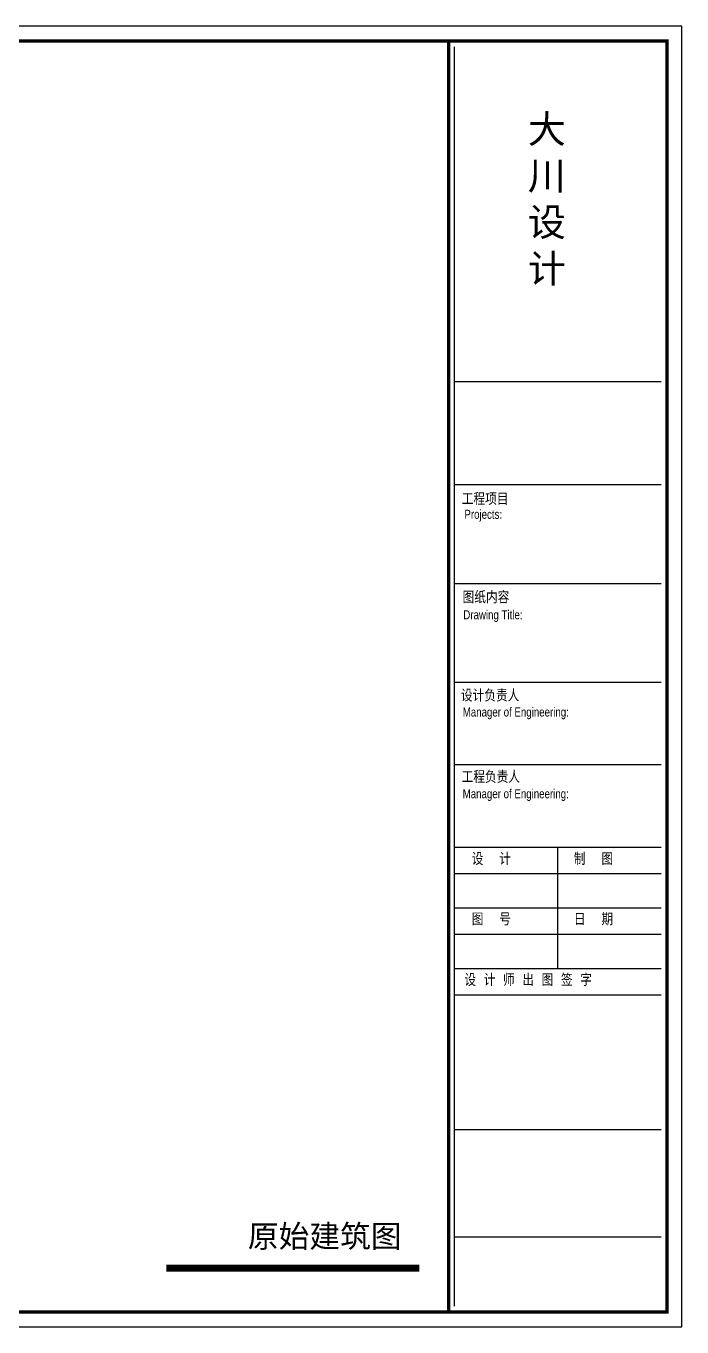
# Model space of a CAD drawing. Header units: millimetres. Extents: x 2680932 to 6187768, y 127588 to 383208.
# Drawn here: x 2786455 to 2842667, y 127588 to 239089 of the extents above; entities that cross this region are included whole.
import ezdxf

# ---------------------------------------------------------------- set-up
doc = ezdxf.new("R2010")
doc.units = ezdxf.units.MM
doc.header["$LTSCALE"] = 20
for name, color, linetype in [('3', 3, 'Continuous'), ('LAYER1', 6, 'Continuous'), ('标注', 6, 'Continuous')]:
    doc.layers.add(name, color=color, linetype=linetype)
doc.layers.add('三维图', color=7, linetype='Continuous', lineweight=30, true_color=0x992b00)
doc.layers.add('图框', color=20, linetype='Continuous', lineweight=30)
doc.styles.get("Standard").update_dxf_attribs({"font": '', "width": 0.8})
doc.styles.add('样式 2', font='', dxfattribs={"height": 120})
doc.styles.add('样式 5', font='', dxfattribs={"height": 300})
doc.styles.get('Standard').set_extended_font_data('YouYuan')
doc.styles.get('样式 2').set_extended_font_data('SimSun')
doc.styles.get('样式 5').set_extended_font_data('SimSun')

# ---------------------------------------------------------------- blocks, each defined once
blk = doc.blocks.new('234554321')
at = {"layer": '3', "ltscale": 0.9}
blk.add_line((2274324, 31664), (2270160, 31664), dxfattribs=at)
at = {"layer": 'LAYER1', "color": 5}
for p, q in [((2270150, 13005), (2270150, 38430)), ((2270150, 29591), (2274323, 29591)), ((2270150, 27596), (2274323, 27596)), ((2270150, 25601), (2274323, 25601)), ((2270150, 23939), (2274323, 23939)), ((2270150, 22270), (2274323, 22270)), ((2272237, 19817), (2272237, 22270)), ((2270150, 21741), (2274323, 21741)), ((2270150, 21044), (2274323, 21044)), ((2270150, 20515), (2274323, 20515)), ((2274323, 19817), (2270150, 19817)), ((2270150, 19288), (2274323, 19288)), ((2270150, 16572), (2274323, 16572)), ((2270150, 14402), (2274323, 14402))]:
    blk.add_line(p, q, dxfattribs=at)
blk.add_lwpolyline([(2236643, 12584), (2274744, 12584), (2274744, 38851), (2236643, 38851)], close=True, dxfattribs=at)
at = {"layer": 'LAYER1', "color": 8, "const_width": 66.6}
blk.add_lwpolyline([(2274440, 12889), (2274440, 38547), (2237781, 38547), (2237781, 12889)], close=True, dxfattribs=at)
blk.add_lwpolyline([(2270033, 12889), (2270033, 38547)], dxfattribs=at)
at = {"insert": (2271632, 37053), "char_height": 1048.04, "width": 981.82, "attachment_point": 1, "style": '样式 2'}
blk.add_mtext('{\\H0.5376x;\\C3;大川设计}', dxfattribs=at)
at = {"layer": 'LAYER1', "color": 5, "attachment_point": 1}
for s, insert, char_height, width in [('\\fﾺￚￌﾣﾤ|b0|i0|c134|p2;\\C3;工程项目', (2270298, 29419), 216.12, 3609.01), ('\\fﾺￚￌﾣﾤ|b0|i0|c134|p2;\\C3;Projects:', (2270352, 29084), 182.87, 3609.01), ('\\fﾺￚￌﾣﾤ|b0|i0|c134|p2;\\C3;图纸内容', (2270316, 27434), 216.12, 3609.01), ('\\fﾺￚￌﾣﾤ|b0|i0|c134|p2;\\C3;Drawing Title:', (2270330, 27056), 182.87, 3609.01), ('\\fﾺￚￌﾣﾤ|b0|i0|c134|p2;\\C3;设计负责人', (2270282, 25450), 216.12, 3609.01), ('\\fﾺￚￌﾣﾤ|b0|i0|c134|p2;\\C3;Manager of Engineering:', (2270318, 25092), 182.87, 5185.01), ('\\fﾺￚￌﾣﾤ|b0|i0|c134|p2;\\C3;工程负责人', (2270295, 23807), 216.12, 3609.01), ('\\fﾺￚￌﾣﾤ|b0|i0|c134|p2;\\C3;Manager of Engineering:', (2270317, 23442), 182.87, 6050.18), ('\\fﾺￚￌﾣﾤ|b0|i0|c134|p2;\\C3;设     计', (2270499, 22151), 216.12, 3609.01), ('\\fﾺￚￌﾣﾤ|b0|i0|c134|p2;\\C3;制     图', (2272561, 22151), 216.12, 3609.01), ('\\fﾺￚￌﾣﾤ|b0|i0|c134|p2;\\C3;图     号', (2270499, 20934), 216.12, 3609.01), ('\\fﾺￚￌﾣﾤ|b0|i0|c134|p2;\\C3;日     期', (2272561, 20934), 216.12, 3609.01), ('\\C3; \\fﾺￚￌﾣﾤ|b0|i0|c134|p2;设\\Ftxt.shx|c134; \\fﾺￚￌﾣﾤ|b0|i0|c134|p2;计\\Ftxt.shx|c134; \\fﾺￚￌﾣﾤ|b0|i0|c134|p2;师\\Ftxt.shx|c134; \\fﾺￚￌﾣﾤ|b0|i0|c134|p2;出\\Ftxt.shx|c134; \\fﾺￚￌﾣﾤ|b0|i0|c134|p2;图\\Ftxt.shx|c134; \\fﾺￚￌﾣﾤ|b0|i0|c134|p2;签\\Ftxt.shx|c134; \\fﾺￚￌﾣﾤ|b0|i0|c134|p2;字\\Ftxt.shx|c134; ', (2270287, 19708), 216.123, 6038.53)]:
    blk.add_mtext(s, dxfattribs=dict(at, insert=insert, char_height=char_height, width=width))

msp = doc.modelspace()

# ---------------------------------------------------------------- linework, layer by layer
at = {"layer": '图框', "const_width": 617.4}
msp.add_lwpolyline([(2798473.2, 132624), (2820163.2, 132624)], dxfattribs=at)

# ---------------------------------------------------------------- block references
at = {"layer": '标注', "color": 7, "lineweight": -3, "xscale": 4.244890084024519, "yscale": 4.244890084140934, "zscale": 4.244890084107567}
msp.add_blockref('234554321', (-6813372.8, 74170.2), dxfattribs=at)

# ---------------------------------------------------------------- texts
at = {"layer": '三维图', "color": 3, "lineweight": -3, "insert": (2818627.9, 136332.1), "char_height": 1929.495, "width": 51012.674, "attachment_point": 3, "style": '样式 5'}
msp.add_mtext('{\\C7;原始建筑图}', dxfattribs=at)

doc.saveas('drawing.dxf')
